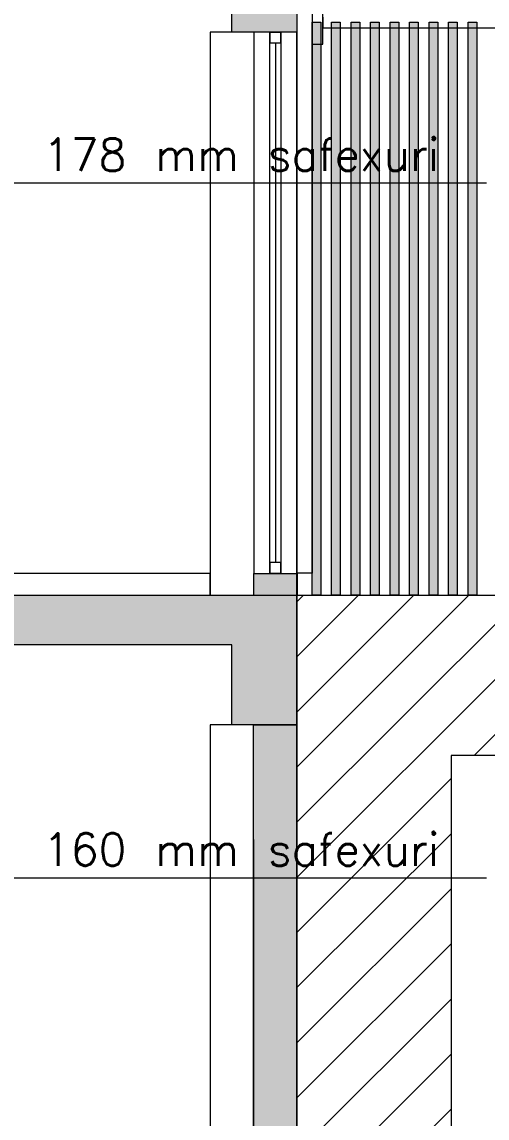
# Model space of a CAD drawing. Header units: millimetres. Extents: x 476571643 to 477489869, y 4620928210 to 4621294454.
# Drawn here: x 477418044 to 477420191, y 4621115350 to 4621120412 of the extents above; entities that cross this region are included whole.
import ezdxf

# ---------------------------------------------------------------- set-up
doc = ezdxf.new("R2010")
doc.units = ezdxf.units.MM
doc.header["$MEASUREMENT"] = 0
doc.set_wipeout_variables(frame=1)
doc.linetypes.add('Wipeout_Contour', pattern=[1000, 0, -1000])
for name, color, linetype, lineweight in [('2D Drafting - General_Pen_No__250_Pen_No__7', 7, 'Continuous', 0), ('2D Drafting - General_Pen_No__250_Pen_No__7_Pen_No__154', 154, 'Continuous', 0), ('2D Drafting - General_Pen_No__250_Pen_No__7_Pen_No__7', 7, 'Continuous', 0), ('Annotation - Text_Pen_No__7_Pen_No__7_Pen_No__5', 5, 'Continuous', 0), ('gegmebi_Pen_No__7_Pen_No__250', 7, 'Continuous', 0), ('gegmebi_Pen_No__7_Pen_No__7', 7, 'Continuous', 0), ('gegmebi_Pen_No__7_Pen_No__7_Pen_No__5', 5, 'Continuous', 0), ('kar-panjara_Pen_No__7_Pen_No__250', 7, 'Continuous', 0), ('New_2D Drafting - General_Pen_No__30_Pen_No__9_Pen_No__9_Pen_No__255', 255, 'Continuous', 0), ('New_2D Drafting - General_Pen_No__30_Pen_No__9_Pen_No__9_Pen_No__7', 7, 'Continuous', 0), ('New_2D Drafting - General_Pen_No__7_Pen_No__250', 7, 'Continuous', 0), ('New_2D Drafting - General_Pen_No__7_Pen_No__7', 7, 'Continuous', 0), ('New_Interior - Furniture _Pen_No__250', 7, 'Continuous', 0), ('New_reg_nak_Pen_No__7', 7, 'Continuous', 0), ('zoma_Pen_No__5_Pen_No__5_Pen_No__142', 142, 'Continuous', 0)]:
    doc.layers.add(name, color=color, linetype=linetype, lineweight=lineweight)
doc.layers.add('New_Interior - Furniture', color=7, linetype='Continuous')

msp = doc.modelspace()

# ---------------------------------------------------------------- hatches: boundary and pattern name
at = {"layer": '2D Drafting - General_Pen_No__250_Pen_No__7', "linetype": 'Continuous', "lineweight": 0}
for points in [[(477417713.109, 4621120734.916), (477417713.109, 4621120965.01), (477419113.271, 4621120965.01), (477419113.271, 4621121065.039), (477419313.271, 4621121065.039), (477419313.271, 4621120965.01), (477419313.037, 4621120965.01), (477419313.037, 4621120785.002), (477419313.037, 4621120365.01), (477419013.037, 4621120365.01), (477419013.037, 4621120734.916)], [(477417713.109, 4621117534.916), (477417713.109, 4621117765.01), (477419113.271, 4621117765.01), (477419113.271, 4621117865.039), (477419313.271, 4621117865.039), (477419313.271, 4621117765.01), (477419313.037, 4621117765.01), (477419313.037, 4621117585.002), (477419313.037, 4621117165.01), (477419013.037, 4621117165.01), (477419013.037, 4621117534.916)]]:
    msp.add_hatch(color=7, dxfattribs=at).paths.add_polyline_path(points)
at = {"layer": '2D Drafting - General_Pen_No__250_Pen_No__7_Pen_No__154', "linetype": 'Continuous', "lineweight": 0}
msp.add_hatch(color=154, dxfattribs=at).paths.add_polyline_path([(477419313.109, 4621114614.869), (477419113.109, 4621114614.869), (477419113.109, 4621117165.01), (477419313.109, 4621117165.01)])
at = {"layer": 'New_2D Drafting - General_Pen_No__30_Pen_No__9_Pen_No__9_Pen_No__255', "linetype": 'Continuous', "lineweight": 0}
for points in [[(477419603.26, 4621120410.992), (477419603.26, 4621117764.092), (477419563.26, 4621117764.092), (477419563.26, 4621120410.992)], [(477419693.26, 4621120410.992), (477419693.26, 4621117764.092), (477419653.26, 4621117764.092), (477419653.26, 4621120410.992)], [(477419783.26, 4621120410.992), (477419783.26, 4621117764.092), (477419743.26, 4621117764.092), (477419743.26, 4621120410.992)], [(477419873.26, 4621120410.992), (477419873.26, 4621117764.092), (477419833.26, 4621117764.092), (477419833.26, 4621120410.992)], [(477419963.26, 4621120410.992), (477419963.26, 4621117764.092), (477419923.26, 4621117764.092), (477419923.26, 4621120410.992)], [(477420053.26, 4621120410.992), (477420053.26, 4621117764.092), (477420013.26, 4621117764.092), (477420013.26, 4621120410.992)], [(477420143.26, 4621120410.992), (477420143.26, 4621117764.092), (477420103.26, 4621117764.092), (477420103.26, 4621120410.992)]]:
    msp.add_hatch(color=255, dxfattribs=at).paths.add_polyline_path(points)
at = {"layer": 'New_2D Drafting - General_Pen_No__7_Pen_No__7', "linetype": 'Continuous', "lineweight": 0}
h = msp.add_hatch(dxfattribs=at)
h.set_pattern_fill('MASONRY_BLOCK', style=0, pattern_type=2)
h.set_pattern_definition([(45, (476844527.15, 4621385791.04), (-127.279217, 127.279217), [])])
h.paths.add_polyline_path([(477397133.385, 4621114725.102), (477397133.385, 4621115465.01), (477401613.109, 4621115465.01), (477401613.109, 4621114214.87), (477419313.109, 4621114214.87), (477419313.109, 4621117485.002), (477419313.109, 4621117764.092), (477424167.487, 4621117764.092), (477424167.487, 4621117024.286), (477420024.125, 4621117024.286), (477420024.125, 4621113635.952), (477420024.125, 4621113574.43), (477400972.693, 4621113574.43), (477400972.693, 4621114725.102)])

# ---------------------------------------------------------------- linework, layer by layer
at = {"layer": '2D Drafting - General_Pen_No__250_Pen_No__7', "color": 7, "linetype": 'Continuous', "lineweight": 0, "flags": 128}
for points in [[(477417713.109, 4621120734.916), (477417713.109, 4621120965.01), (477419113.271, 4621120965.01), (477419113.271, 4621121065.039), (477419313.271, 4621121065.039), (477419313.271, 4621120965.01), (477419313.037, 4621120965.01), (477419313.037, 4621120785.002), (477419313.037, 4621120365.01), (477419013.037, 4621120365.01), (477419013.037, 4621120734.916)], [(477417713.109, 4621117534.916), (477417713.109, 4621117765.01), (477419113.271, 4621117765.01), (477419113.271, 4621117865.039), (477419313.271, 4621117865.039), (477419313.271, 4621117765.01), (477419313.037, 4621117765.01), (477419313.037, 4621117585.002), (477419313.037, 4621117165.01), (477419013.037, 4621117165.01), (477419013.037, 4621117534.916)]]:
    msp.add_lwpolyline(points, close=True, dxfattribs=at)
at = {"layer": '2D Drafting - General_Pen_No__250_Pen_No__7_Pen_No__7', "color": 7, "linetype": 'Continuous', "lineweight": 0, "flags": 128}
msp.add_lwpolyline([(477419313.109, 4621114614.869), (477419113.109, 4621114614.869), (477419113.109, 4621117165.01), (477419313.109, 4621117165.01)], close=True, dxfattribs=at)
at = {"layer": 'gegmebi_Pen_No__7_Pen_No__250', "color": 7, "linetype": 'Continuous', "lineweight": 0, "flags": 128}
for points in [[(477419188.271, 4621120365.039), (477419238.271, 4621120365.039), (477419238.271, 4621117865.04), (477419188.271, 4621117865.04)], [(477419188.271, 4621120315.039), (477419238.271, 4621120315.039), (477419238.271, 4621120365.039), (477419188.271, 4621120365.039)], [(477419188.271, 4621117865.04), (477419238.271, 4621117865.04), (477419238.271, 4621117914.878), (477419188.271, 4621117914.878)], [(477417713.055, 4621117765.01), (477418913.109, 4621117765.01), (477418913.109, 4621117865.01), (477417713.055, 4621117865.01)]]:
    msp.add_lwpolyline(points, close=True, dxfattribs=at)
at = {"layer": 'gegmebi_Pen_No__7_Pen_No__7', "color": 7, "linetype": 'Continuous', "lineweight": 0}
msp.add_line((477419213.271, 4621120315.039), (477419213.271, 4621117914.878), dxfattribs=at)
at = {"layer": 'gegmebi_Pen_No__7_Pen_No__7_Pen_No__5', "color": 5, "linetype": 'Continuous', "lineweight": 0, "flags": 128}
for points in [[(477417965.841, 4621119668.319), (477420187.846, 4621119668.319)], [(477417965.841, 4621116459.47), (477420187.846, 4621116459.47)]]:
    msp.add_lwpolyline(points, dxfattribs=at)
at = {"layer": 'kar-panjara_Pen_No__7_Pen_No__250', "color": 7, "linetype": 'Continuous', "lineweight": 0, "flags": 128}
for points in [[(477418913.109, 4621120365.01), (477418913.109, 4621117765.01), (477419313.109, 4621117765.01), (477419313.109, 4621120365.01)], [(477419313.271, 4621120365.039), (477419113.271, 4621120365.039), (477419113.271, 4621117865.04), (477419313.271, 4621117865.04)], [(477418913.109, 4621117165.01), (477418913.109, 4621114614.869), (477419313.109, 4621114614.869), (477419313.109, 4621117165.01)]]:
    msp.add_lwpolyline(points, close=True, dxfattribs=at)
at = {"layer": 'New_2D Drafting - General_Pen_No__30_Pen_No__9_Pen_No__9_Pen_No__7', "color": 7, "linetype": 'Continuous', "lineweight": 0, "flags": 128}
for points in [[(477419603.26, 4621120410.992), (477419603.26, 4621117764.092), (477419563.26, 4621117764.092), (477419563.26, 4621120410.992)], [(477419693.26, 4621120410.992), (477419693.26, 4621117764.092), (477419653.26, 4621117764.092), (477419653.26, 4621120410.992)], [(477419783.26, 4621120410.992), (477419783.26, 4621117764.092), (477419743.26, 4621117764.092), (477419743.26, 4621120410.992)], [(477419873.26, 4621120410.992), (477419873.26, 4621117764.092), (477419833.26, 4621117764.092), (477419833.26, 4621120410.992)], [(477419963.26, 4621120410.992), (477419963.26, 4621117764.092), (477419923.26, 4621117764.092), (477419923.26, 4621120410.992)], [(477420053.26, 4621120410.992), (477420053.26, 4621117764.092), (477420013.26, 4621117764.092), (477420013.26, 4621120410.992)], [(477420143.26, 4621120410.992), (477420143.26, 4621117764.092), (477420103.26, 4621117764.092), (477420103.26, 4621120410.992)]]:
    msp.add_lwpolyline(points, close=True, dxfattribs=at)
at = {"layer": 'New_2D Drafting - General_Pen_No__7_Pen_No__250', "color": 7, "linetype": 'Continuous', "lineweight": 0, "flags": 128}
msp.add_lwpolyline([(477397133.385, 4621114725.102), (477397133.385, 4621115465.01), (477401613.109, 4621115465.01), (477401613.109, 4621114214.87), (477419313.109, 4621114214.87), (477419313.109, 4621117485.002), (477419313.109, 4621117764.092), (477424167.487, 4621117764.092), (477424167.487, 4621117024.286), (477420024.125, 4621117024.286), (477420024.125, 4621113635.952), (477420024.125, 4621113574.43), (477400972.693, 4621113574.43), (477400972.693, 4621114725.102)], close=True, dxfattribs=at)
at = {"layer": 'zoma_Pen_No__5_Pen_No__5_Pen_No__142', "color": 142, "linetype": 'Continuous', "lineweight": 0}
msp.add_line((477419113.009, 4621116636.21), (477419113.009, 4621110253.22), dxfattribs=at)

# ---------------------------------------------------------------- texts
at = {"layer": 'Annotation - Text_Pen_No__7_Pen_No__7_Pen_No__5', "color": 5, "linetype": 'Continuous', "lineweight": 0, "char_height": 150, "attachment_point": 1}
for s, insert in [('\\A1;{\\pql;\\Ftxt.shx;178 mm safexuri}', (477418140.023, 4621119873.708)), ('\\A1;{\\pql;\\Ftxt.shx;1\\Ftxt.shx;60\\Ftxt.shx; mm safexuri}', (477418140.023, 4621116664.86))]:
    msp.add_mtext(s, dxfattribs=dict(at, insert=insert))

# ---------------------------------------------------------------- wipeouts: each hides what was drawn before it
at = {"color": 254, "linetype": 'Wipeout_Contour', "lineweight": 0, "ltscale": 41811451759.30783}
msp.add_wipeout([(477419383.014, 4621120709.208), (477419383.014, 4621120309.208), (477419433.014, 4621120309.208), (477419433.014, 4621120634.208), (477419486.047, 4621120656.175), (477419508.014, 4621120709.208), (477419486.047, 4621120762.241), (477419433.014, 4621120784.208), (477419383.014, 4621120763.497)], dxfattribs=at).dxf.layer = 'New_Interior - Furniture'

# ---------------------------------------------------------------- next in the draw order: hatches: boundary and pattern name
at = {"layer": 'New_2D Drafting - General_Pen_No__30_Pen_No__9_Pen_No__9_Pen_No__255', "linetype": 'Continuous', "lineweight": 0}
for points in [[(477419423.26, 4621120410.992), (477419423.26, 4621117764.092), (477419383.26, 4621117764.092), (477419383.26, 4621120410.992)], [(477419513.26, 4621120410.992), (477419513.26, 4621117764.092), (477419473.26, 4621117764.092), (477419473.26, 4621120410.992)]]:
    msp.add_hatch(color=255, dxfattribs=at).paths.add_polyline_path(points)

# ---------------------------------------------------------------- next in the draw order: linework, layer by layer
at = {"layer": 'New_2D Drafting - General_Pen_No__30_Pen_No__9_Pen_No__9_Pen_No__7', "color": 7, "linetype": 'Continuous', "lineweight": 0, "flags": 128}
for points in [[(477419423.26, 4621120410.992), (477419423.26, 4621117764.092), (477419383.26, 4621117764.092), (477419383.26, 4621120410.992)], [(477419513.26, 4621120410.992), (477419513.26, 4621117764.092), (477419473.26, 4621117764.092), (477419473.26, 4621120410.992)]]:
    msp.add_lwpolyline(points, close=True, dxfattribs=at)
at = {"layer": 'New_Interior - Furniture _Pen_No__250', "color": 7, "linetype": 'Continuous', "lineweight": 0}
for p, q in [((477419383.014, 4621120763.497), (477419383.014, 4621120309.208)), ((477419433.014, 4621120309.208), (477419433.014, 4621120634.208)), ((477419433.014, 4621120434.208), (477419433.014, 4621120384.208)), ((477419433.014, 4621120384.208), (477421971.657, 4621120384.203)), ((477419383.014, 4621120309.208), (477419433.014, 4621120309.208))]:
    msp.add_line(p, q, dxfattribs=at)
at = {"layer": 'New_reg_nak_Pen_No__7', "color": 7, "linetype": 'Continuous', "lineweight": 0, "flags": 128}
msp.add_lwpolyline([(477419312.92, 4621131064.578), (477419383.271, 4621131064.576), (477419382.947, 4621117865.741), (477419313.02, 4621117865.743)], dxfattribs=at)

doc.saveas('drawing.dxf')
